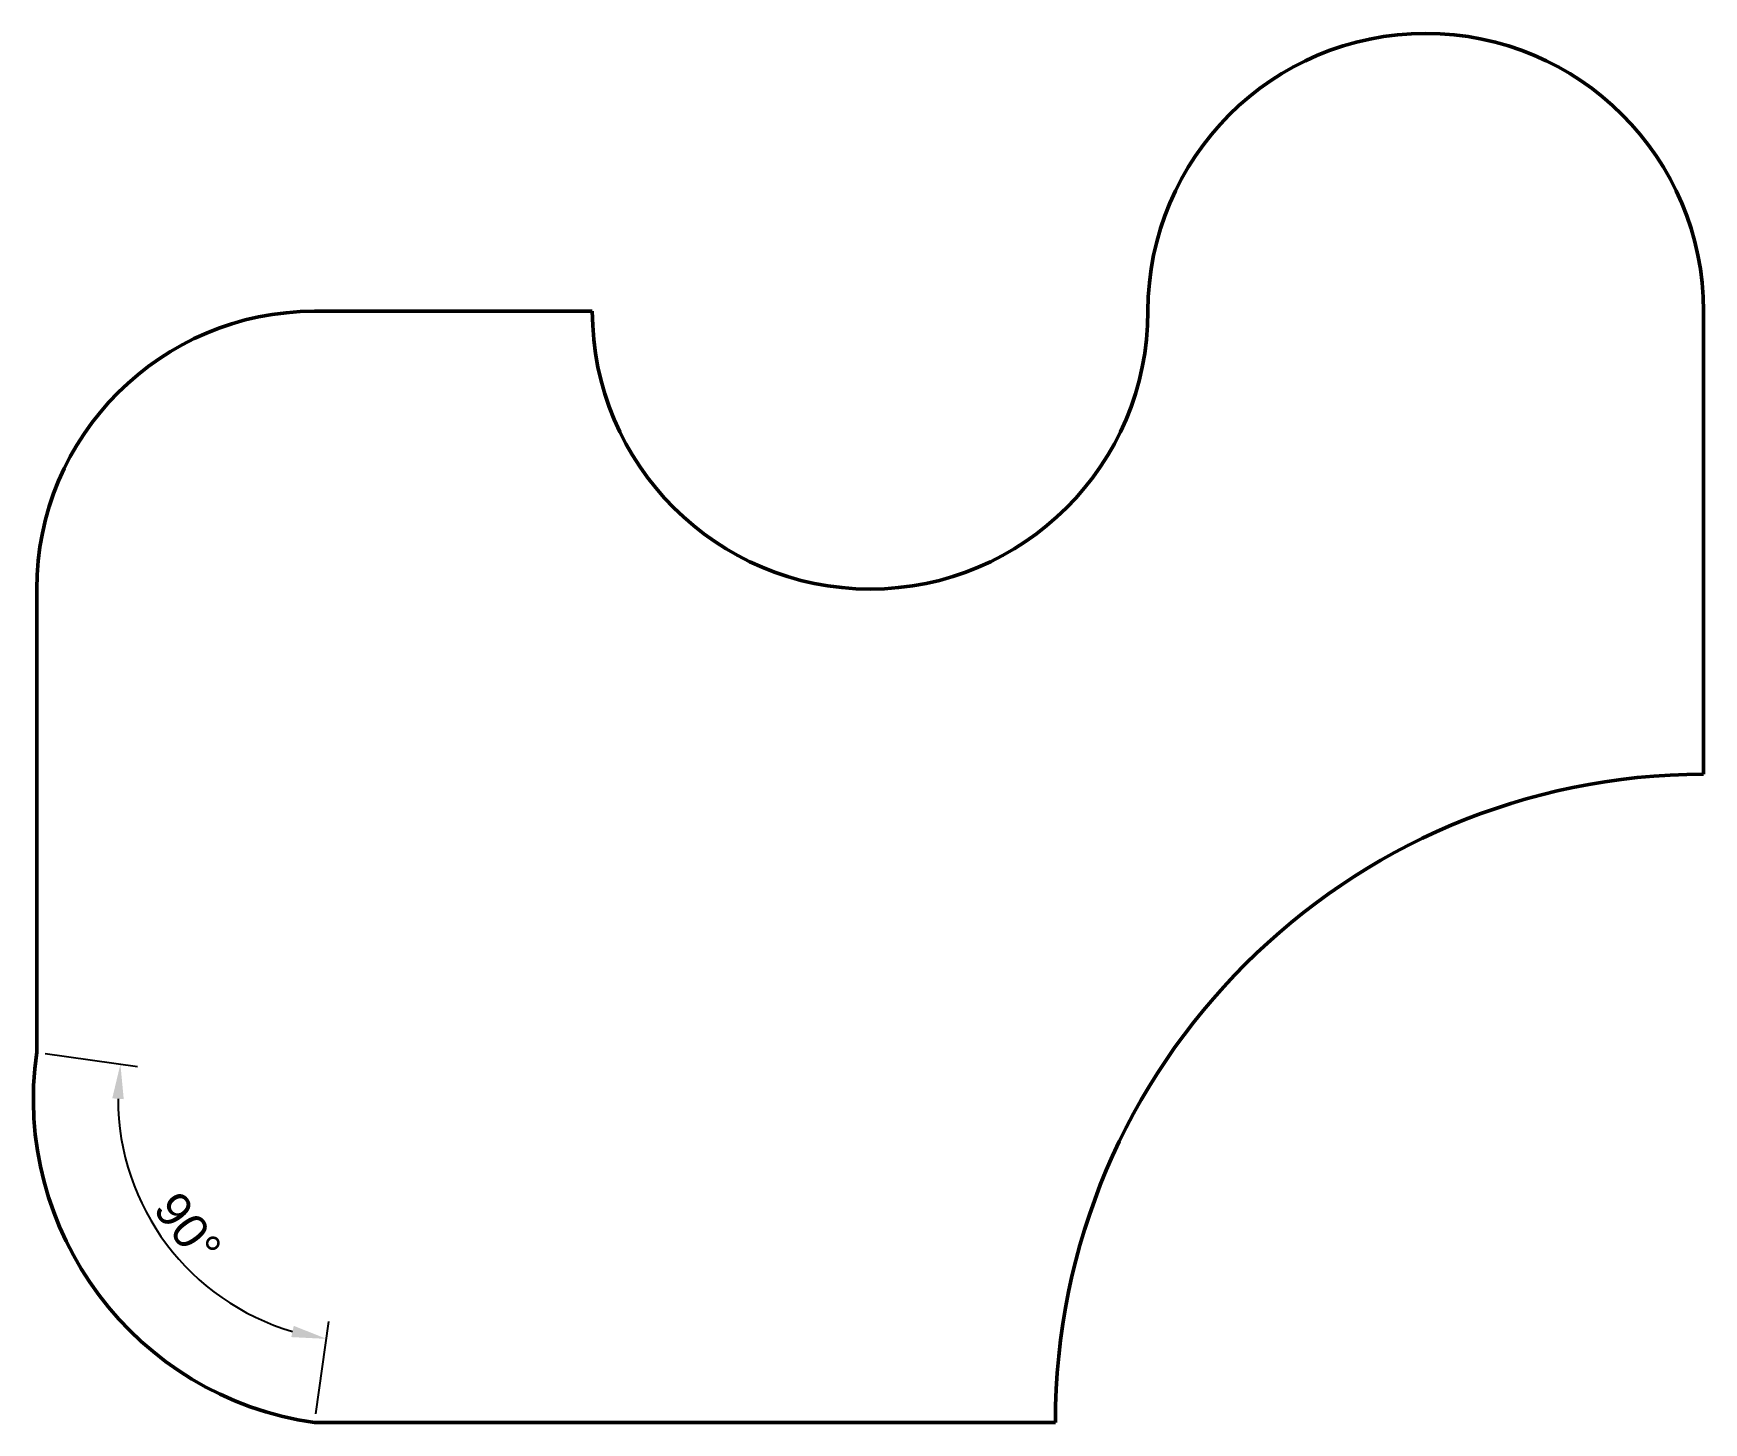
# Model space of a CAD drawing. Header units: millimetres. Extents: x 65 to 245, y 20 to 170.
import ezdxf

# ---------------------------------------------------------------- set-up
doc = ezdxf.new("R2010")
doc.units = ezdxf.units.MM
doc.layers.add('Kontur', color=170, linetype='Continuous', lineweight=50)
doc.layers.add('wymiar', color=10, linetype='Continuous')
doc.styles.get("Standard").update_dxf_attribs({"font": 'arial.ttf'})
doc.dimstyles.new('ISO-25', dxfattribs={"dimscale": 1.5, "dimtxt": 2.5, "dimasz": 2.5, "dimexe": 1.25, "dimexo": 0.625, "dimtad": 1, "dimtxsty": 'Standard', "dimcen": 2.5, "dimadec": 0, "dimazin": 0, "dimtfac": 1, "dimtmove": 0, "dimatfit": 3, "dimfxl": 1, "dimarcsym": 0})

# ---------------------------------------------------------------- blocks, each defined once
blk = doc.blocks.new('*D1')
at = {"layer": 'Defpoints', "color": 0, "transparency": 16777216}
for p in [(65, 60), (100, 55), (75.67, 45.23), (95, 20)]:
    blk.add_point(p, dxfattribs=at)
at = {"layer": 'wymiar', "color": 0, "lineweight": -2, "transparency": 16777216}
for p, q in [((65.93, 59.87), (75.9, 58.44)), ((95.13, 20.93), (96.56, 30.9))]:
    blk.add_line(p, q, dxfattribs=at)
blk.add_arc((100, 55), 26.22, 180.0712, 253.6686, dxfattribs=at)
at = {"layer": 'wymiar', "color": 0, "transparency": 16777216}
for points in [[(73.16, 55.01), (74.4, 54.92), (74.04, 58.71)], [(92.76, 30.45), (92.49, 29.23), (96.29, 29.04)]]:
    blk.add_solid(points, dxfattribs=at)
at = {"layer": 'wymiar', "color": 0, "transparency": 16777216, "insert": (81.31, 40.98), "char_height": 3.75, "attachment_point": 5, "rotation": 306.8699}
blk.add_mtext('90°', dxfattribs=at)

msp = doc.modelspace()

# ---------------------------------------------------------------- linework, layer by layer
at = {"layer": 'Kontur'}
for p, q in [((125, 140), (95, 140)), ((245, 90), (245, 140)), ((65, 110), (65, 60)), ((175, 20), (95, 20))]:
    msp.add_line(p, q, dxfattribs=at)
for centre, radius, start, end in [((215, 140), 30, 0, 180), ((95, 110), 30, 90, 180), ((155, 140), 30, 180, 0), ((245, 20), 70, 90, 180), ((100, 55), 35.355, 171.8699, 261.8699)]:
    msp.add_arc(centre, radius, start, end, dxfattribs=at)

# ---------------------------------------------------------------- dimensions: what is measured, and where the dimension line sits
at = {"layer": 'wymiar'}
dim = msp.add_angular_dim_3p(base=(75.667, 45.233), center=(100, 55), p1=(65, 60), p2=(95, 20), dimstyle='ISO-25', dxfattribs=at)
dim.commit()
dim.dimension.update_dxf_attribs({"geometry": '*D1', "text_midpoint": (81.305, 40.979)})

doc.saveas('drawing.dxf')
